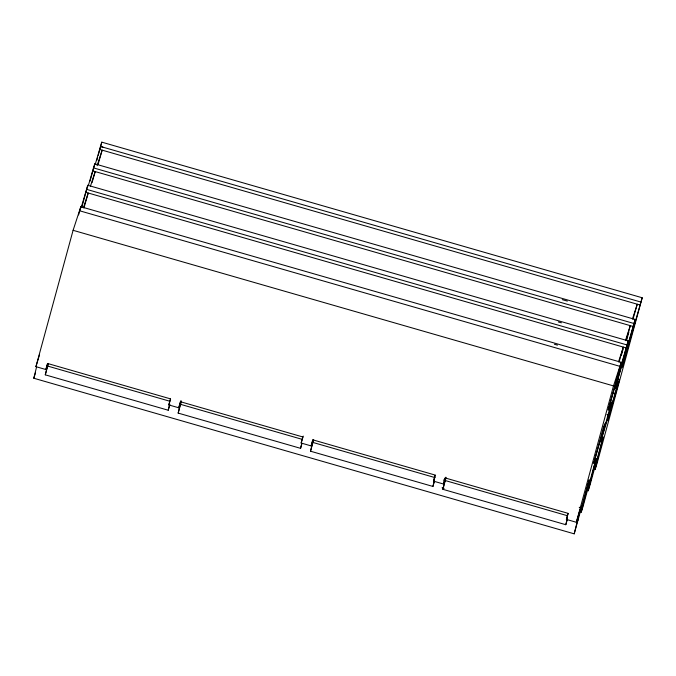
<?xml version="1.0" encoding="UTF-8"?>
<svg xmlns="http://www.w3.org/2000/svg" width="676" height="676" viewBox="0 0 676 676"><rect width="100%" height="100%" fill="white"/><g stroke="black" fill="none" stroke-linecap="round" stroke-linejoin="round"><path stroke-width="1.01" d="M95.206 164.445L101.797 142.163L642.2 297.761L597.187 462.916L595.1 469.524L603.136 436.907L590.106 484.717L588.137 490.962L596.173 458.345L583.143 506.155L581.166 512.4L589.202 479.783L574.203 533.837L33.8 378.239L36.588 366.916M169.786 404.704L168.223 410.231L45.284 374.834L48.021 363.713M168.223 410.231L169.718 404.172M301.876 443.735L300.575 448.34L178.168 413.095L181.151 400.969M300.575 448.34L301.817 443.287M434.229 481.844L432.927 486.45L310.512 451.205L313.258 440.084M432.927 486.45L434.415 480.382M567.367 519.185L565.804 524.711L442.865 489.314L445.856 477.18M565.804 524.711L567.553 517.63M574.203 533.837L580.228 509.374L576.332 522.269L566.387 519.405L568.043 513.329L445.104 477.932L443.448 484.008L433.51 481.143L435.167 475.067L312.76 439.822L311.104 445.898L301.158 443.033L302.814 436.958L180.407 401.713L178.751 407.789L168.814 404.932L170.47 398.857L47.523 363.46L45.867 369.527L35.929 366.671L73.093 230.313L80.824 206.712L621.227 362.311L608.197 410.121L628.19 340.873L87.787 185.275L81.272 207.321M48.444 363.401L45.284 374.834M181.329 401.662L178.168 413.095M313.672 439.772L310.512 451.205M446.025 477.873L442.865 489.314M78.585 214.926L80.824 206.712M81.678 207.701L87.787 185.275M90.026 181.185L94.175 165.958M94.454 164.944L94.75 163.837L635.153 319.435L622.123 367.237L642.2 297.761M96.82 160.423L97.648 157.39M98.197 155.362L101.797 142.163M621.362 355.424L623.027 349.331M576.332 522.269L613.495 385.911L621.227 362.311M626.669 340.079L628.883 331.958M581.191 507.87L581.783 505.682L581.191 507.87L579.205 507.296M628.19 340.873L615.16 388.683L635.153 319.435M608.755 415.106L612.566 401.121L610.682 405.101L600.643 441.918L608.755 415.106L606.989 414.599M619.537 379.684L617.644 383.664L607.614 420.48L619.537 379.684L617.771 379.177M88.243 185.883L94.75 163.837M83.925 208.081L88.226 193.015L83.486 207.608M92.037 182.63L95.198 171.577L90.457 186.17M98.147 164.2L102.16 150.14L97.099 165.704M619.022 362.15L623.331 347.092L618.591 361.677M625.993 340.712L630.294 325.646L625.553 340.239M632.956 319.275L637.257 304.208L632.516 318.802M35.929 366.671L39.529 354.773M45.867 369.527L47.666 363.578M168.814 404.932L170.606 398.975M178.751 407.789L180.847 400.851M301.158 443.033L303.262 436.096M311.104 445.898L312.904 439.949M433.51 481.143L435.31 475.194M443.448 484.008L445.247 478.059M566.387 519.405L568.186 513.456M33.8 378.239L35.49 372.882M640.755 302.02L100.352 146.422L103.005 147.191M99.507 149.379L639.91 304.969M562.271 299.637L567.341 301.099M93.389 167.859L633.792 323.458M92.544 170.817L632.947 326.415M558.351 321.953L561.393 322.832M86.418 189.297L626.821 344.895M85.582 192.254L625.984 347.853M554.421 344.27L557.463 345.14M79.455 210.735L619.858 366.333M615.878 383.157L617.644 383.664M73.093 230.313L613.495 385.911M613.96 393.162L615.726 393.669M586.734 488.976L588.5 489.483M46.94 365.86L169.617 401.181M179.757 404.104L302.442 439.425M312.574 442.349L435.26 477.67M443.372 480.002L567.063 515.619M442.079 487.785L444.107 488.368M578.419 518.027L577.828 520.207L578.419 518.027M603.719 426.539L593.68 463.356L605.603 422.559L603.719 426.539"/></g></svg>
